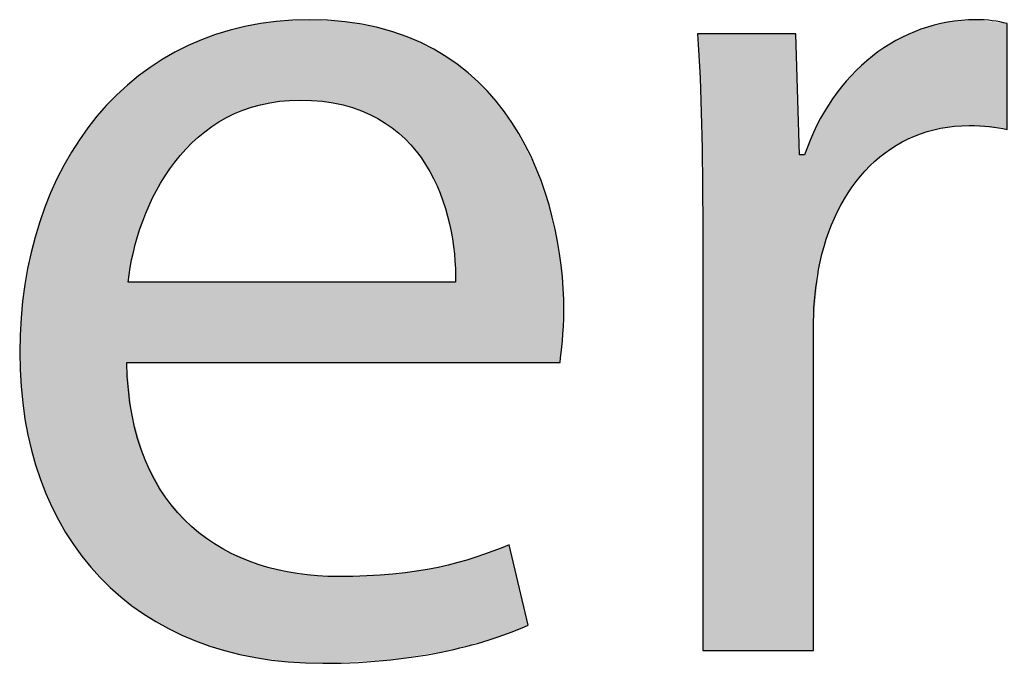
# Model space of a CAD drawing. Extents: x -11 to 868, y -1407 to -16.
# Drawn here: x 119.54 to 138.95, y -606.29 to -593.64 of the extents above; entities that cross this region are included whole.
import ezdxf

# ---------------------------------------------------------------- set-up
doc = ezdxf.new("R2010")
doc.units = 0
doc.layers.add('LAYER_1', color=7, linetype='CONTINUOUS')

# ---------------------------------------------------------------- blocks, each defined once
blk = doc.blocks.new('*U20')
at = {"layer": 'LAYER_1', "color": 250}
for points in [[(123.927, -595.416), (123.607, -593.868), (123.927, -593.78)], [(123.969, -595.403), (123.927, -593.78), (123.969, -593.769)], [(124.175, -595.338), (123.969, -593.769), (124.175, -593.736)], [(124.23, -595.321), (124.175, -593.736), (124.23, -593.727)], [(124.273, -595.307), (124.23, -593.727), (124.273, -593.72)], [(124.581, -595.252), (124.273, -593.72), (124.581, -593.671)], [(124.648, -595.239), (124.581, -593.671), (124.648, -593.668)], [(124.82, -595.229), (124.648, -593.668), (124.82, -593.659)], [(124.993, -595.219), (124.82, -593.659), (124.993, -593.65)], [(125.051, -595.216), (124.993, -593.65), (125.051, -593.647)], [(125.227, -595.226), (125.051, -593.647), (125.227, -593.638)], [(125.051, -595.216), (125.051, -593.647), (125.227, -595.226)], [(125.227, -595.226), (125.227, -593.638), (125.495, -595.241)], [(125.495, -595.241), (125.495, -593.653), (125.502, -595.242)], [(125.502, -595.242), (125.502, -593.653), (125.803, -595.296)], [(125.803, -595.296), (125.803, -593.67), (125.896, -595.312)], [(125.896, -595.312), (125.896, -593.675), (125.935, -595.325)], [(125.935, -595.325), (125.935, -593.677), (126.256, -595.426)], [(126.256, -595.426), (126.256, -593.735), (126.578, -595.578)], [(126.578, -595.578), (126.578, -593.792), (126.579, -595.578)], [(126.579, -595.578), (126.579, -593.792), (126.837, -595.746)], [(123.315, -595.739), (123.048, -594.065), (123.315, -593.958)], [(123.391, -595.693), (123.315, -593.958), (123.391, -593.928)], [(123.532, -595.607), (123.391, -593.928), (123.532, -593.889)], [(123.566, -595.586), (123.532, -593.889), (123.566, -593.879)], [(123.607, -595.561), (123.566, -593.879), (123.607, -593.868)], [(126.837, -595.746), (126.837, -593.873), (126.864, -595.764)], [(126.864, -595.764), (126.864, -593.881), (126.877, -595.775)], [(126.877, -595.775), (126.877, -593.885), (127.115, -595.979)], [(127.115, -595.979), (127.115, -593.96), (127.159, -596.028)], [(127.159, -596.028), (127.159, -593.974), (127.332, -596.22)], [(122.807, -596.179), (122.591, -594.284), (122.807, -594.167)], [(122.848, -596.139), (122.807, -594.167), (122.848, -594.145)], [(122.916, -596.074), (122.848, -594.145), (122.916, -594.118)], [(122.996, -595.996), (122.916, -594.118), (122.996, -594.086)], [(123.048, -595.946), (122.996, -594.086), (123.048, -594.065)], [(127.332, -596.22), (127.332, -594.055), (127.519, -596.481)], [(127.519, -596.481), (127.519, -594.142), (127.676, -596.758)], [(122.466, -596.61), (122.401, -594.386), (122.466, -594.351)], [(122.591, -596.434), (122.466, -594.351), (122.591, -594.284)], [(127.676, -596.758), (127.676, -594.215), (127.679, -596.766)], [(127.679, -596.766), (127.679, -594.217), (127.763, -596.953)], [(127.763, -596.953), (127.763, -594.27), (127.805, -597.048)], [(127.805, -597.048), (127.805, -594.297), (127.951, -597.521)], [(122.229, -596.993), (122.006, -594.652), (122.229, -594.497)], [(122.343, -596.8), (122.229, -594.497), (122.343, -594.418)], [(122.398, -596.706), (122.343, -594.418), (122.398, -594.388)], [(122.401, -596.702), (122.398, -594.388), (122.401, -594.386)], [(127.951, -597.521), (127.951, -594.391), (127.989, -597.646)], [(127.989, -597.646), (127.989, -594.415), (128.085, -598.241)], [(128.085, -598.241), (128.085, -594.476), (128.107, -598.798)], [(121.876, -597.869), (121.774, -594.831), (121.876, -594.742)], [(121.959, -597.593), (121.876, -594.742), (121.959, -594.684)], [(121.976, -597.555), (121.959, -594.684), (121.976, -594.672)], [(122.006, -597.489), (121.976, -594.672), (122.006, -594.652)], [(121.645, -605.07), (121.528, -595.046), (121.645, -594.943)], [(121.67, -600.375), (121.645, -594.943), (121.67, -594.921)], [(121.748, -598.356), (121.67, -594.921), (121.748, -594.854)], [(121.774, -598.205), (121.748, -594.854), (121.774, -594.831)], [(121.448, -604.907), (121.122, -595.467), (121.448, -595.116)], [(121.528, -604.982), (121.448, -595.116), (121.528, -595.046)], [(121.448, -604.907), (121.448, -595.116), (121.528, -604.982)], [(121.528, -604.982), (121.528, -595.046), (121.645, -605.07)], [(121.06, -604.529), (120.76, -595.934), (121.06, -595.535)], [(121.122, -604.602), (121.06, -595.535), (121.122, -595.467)], [(121.06, -604.529), (121.06, -595.535), (121.122, -604.602)], [(121.122, -604.602), (121.122, -595.467), (121.448, -604.907)], [(120.713, -604.11), (120.443, -596.443), (120.713, -595.997)], [(120.76, -604.179), (120.713, -595.997), (120.76, -595.934)], [(120.713, -604.11), (120.713, -595.997), (120.76, -604.179)], [(120.76, -604.179), (120.76, -595.934), (121.06, -604.529)], [(120.409, -603.652), (120.172, -596.99), (120.409, -596.5)], [(120.443, -603.716), (120.409, -596.5), (120.443, -596.443)], [(120.409, -603.652), (120.409, -596.5), (120.443, -603.716)], [(120.443, -603.716), (120.443, -596.443), (120.713, -604.11)], [(120.148, -603.156), (119.948, -597.571), (120.148, -597.038)], [(120.172, -603.213), (120.148, -597.038), (120.172, -596.99)], [(120.148, -603.156), (120.148, -597.038), (120.172, -603.213)], [(120.172, -603.213), (120.172, -596.99), (120.409, -603.652)], [(119.933, -602.624), (119.771, -598.184), (119.933, -597.611)], [(119.948, -602.673), (119.933, -597.611), (119.948, -597.571)], [(119.933, -602.624), (119.933, -597.611), (119.948, -602.673)], [(119.948, -602.673), (119.948, -597.571), (120.148, -603.156)], [(119.763, -602.057), (119.644, -598.826), (119.763, -598.214)], [(119.771, -602.097), (119.763, -598.214), (119.771, -598.184)], [(119.763, -602.057), (119.763, -598.214), (119.771, -602.097)], [(119.771, -602.097), (119.771, -598.184), (119.933, -602.624)], [(119.644, -601.487), (119.64, -598.844), (119.644, -598.826)], [(119.644, -601.487), (119.644, -598.826), (119.763, -602.057)], [(119.64, -601.457), (119.567, -599.491), (119.64, -598.844)], [(119.64, -601.457), (119.64, -598.844), (119.644, -601.487)], [(119.566, -600.823), (119.541, -600.175), (119.566, -599.499)], [(119.567, -600.846), (119.566, -599.499), (119.567, -599.491)], [(119.566, -600.823), (119.566, -599.499), (119.567, -600.846)], [(119.567, -600.846), (119.567, -599.491), (119.64, -601.457)], [(121.645, -605.07), (121.645, -600.375), (121.67, -605.088)], [(121.67, -605.088), (121.67, -600.628), (121.748, -605.146)], [(121.748, -605.146), (121.748, -601.412), (121.774, -605.166)], [(121.774, -605.166), (121.774, -601.502), (121.876, -605.242)], [(121.876, -605.242), (121.876, -601.848), (121.959, -605.304)], [(121.959, -605.304), (121.959, -602.131), (121.976, -605.317)], [(121.976, -605.317), (121.976, -602.189), (122.006, -605.335)], [(122.006, -605.335), (122.006, -602.29), (122.229, -605.466)], [(122.229, -605.466), (122.229, -602.701), (122.343, -605.533)], [(122.343, -605.533), (122.343, -602.91), (122.398, -605.566)], [(122.398, -605.566), (122.398, -603.011), (122.401, -605.568)], [(122.401, -605.568), (122.401, -603.017), (122.466, -605.606)], [(122.466, -605.606), (122.466, -603.089), (122.591, -605.662)], [(122.591, -605.662), (122.591, -603.23), (122.807, -605.76)], [(122.807, -605.76), (122.807, -603.474), (122.848, -605.779)], [(122.848, -605.779), (122.848, -603.521), (122.916, -605.809)], [(122.916, -605.809), (122.916, -603.597), (122.996, -605.846)], [(122.996, -605.846), (122.996, -603.655), (123.048, -605.863)], [(123.048, -605.863), (123.048, -603.692), (123.315, -605.952)], [(123.315, -605.952), (123.315, -603.882), (123.391, -605.977)], [(123.391, -605.977), (123.391, -603.937), (123.532, -606.024)], [(123.532, -606.024), (123.532, -604.038), (123.566, -606.036)], [(123.566, -606.036), (123.566, -604.053), (123.607, -606.045)], [(123.607, -606.045), (123.607, -604.071), (123.927, -606.118)], [(128.848, -605.8), (128.551, -604.187), (128.848, -604.074)], [(128.908, -605.778), (128.848, -604.074), (128.908, -604.052)], [(129.159, -605.68), (128.908, -604.052), (129.159, -603.957)], [(123.927, -606.118), (123.927, -604.211), (123.969, -606.127)], [(123.969, -606.127), (123.969, -604.23), (124.175, -606.174)], [(128.508, -605.892), (128.142, -604.3), (128.508, -604.203)], [(128.551, -605.881), (128.508, -604.203), (128.551, -604.187)], [(124.175, -606.174), (124.175, -604.32), (124.23, -606.181)], [(124.23, -606.181), (124.23, -604.345), (124.273, -606.187)], [(124.273, -606.187), (124.273, -604.355), (124.581, -606.227)], [(124.581, -606.227), (124.581, -604.428), (124.648, -606.236)], [(124.648, -606.236), (124.648, -604.443), (124.82, -606.258)], [(127.332, -606.14), (127.159, -604.492), (127.332, -604.466)], [(127.519, -606.111), (127.332, -604.466), (127.519, -604.438)], [(127.676, -606.086), (127.519, -604.438), (127.676, -604.415)], [(127.679, -606.085), (127.676, -604.415), (127.679, -604.414)], [(127.763, -606.072), (127.679, -604.414), (127.763, -604.402)], [(127.805, -606.065), (127.763, -604.402), (127.805, -604.39)], [(127.951, -606.042), (127.805, -604.39), (127.951, -604.351)], [(127.989, -606.032), (127.951, -604.351), (127.989, -604.341)], [(128.085, -606.006), (127.989, -604.341), (128.085, -604.316)], [(128.107, -606), (128.085, -604.316), (128.107, -604.31)], [(128.142, -605.991), (128.107, -604.31), (128.142, -604.3)], [(124.82, -606.258), (124.82, -604.484), (124.993, -606.265)], [(124.993, -606.265), (124.993, -604.525), (125.051, -606.268)], [(125.051, -606.268), (125.051, -604.529), (125.227, -606.275)], [(125.227, -606.275), (125.227, -604.542), (125.495, -606.286)], [(125.495, -606.286), (125.495, -604.561), (125.502, -606.287)], [(125.896, -606.266), (125.803, -604.583), (125.896, -604.579)], [(125.935, -606.264), (125.896, -604.579), (125.935, -604.577)], [(126.256, -606.248), (125.935, -604.577), (126.256, -604.563)], [(126.578, -606.232), (126.256, -604.563), (126.578, -604.548)], [(126.579, -606.232), (126.578, -604.548), (126.579, -604.548)], [(126.837, -606.218), (126.579, -604.548), (126.837, -604.537)], [(126.864, -606.214), (126.837, -604.537), (126.864, -604.535)], [(126.877, -606.212), (126.864, -604.535), (126.877, -604.535)], [(127.115, -606.175), (126.877, -604.535), (127.115, -604.499)], [(127.159, -606.168), (127.115, -604.499), (127.159, -604.492)]]:
    blk.add_solid(points, dxfattribs=at)
at = {"layer": 'LAYER_1', "color": 250, "extrusion": (0, 0, -1)}
for points in [[(-123.927, -595.416), (-123.927, -593.78), (-123.969, -595.403)], [(-123.969, -595.403), (-123.969, -593.769), (-124.175, -595.338)], [(-124.175, -595.338), (-124.175, -593.736), (-124.23, -595.321)], [(-124.23, -595.321), (-124.23, -593.727), (-124.273, -595.307)], [(-124.273, -595.307), (-124.273, -593.72), (-124.581, -595.252)], [(-124.581, -595.252), (-124.581, -593.671), (-124.648, -595.239)], [(-124.648, -595.239), (-124.648, -593.668), (-124.82, -595.229)], [(-124.82, -595.229), (-124.82, -593.659), (-124.993, -595.219)], [(-124.993, -595.219), (-124.993, -593.65), (-125.051, -595.216)], [(-125.495, -595.241), (-125.227, -593.638), (-125.495, -593.653)], [(-125.502, -595.242), (-125.495, -593.653), (-125.502, -593.653)], [(-125.803, -595.296), (-125.502, -593.653), (-125.803, -593.67)], [(-125.896, -595.312), (-125.803, -593.67), (-125.896, -593.675)], [(-125.935, -595.325), (-125.896, -593.675), (-125.935, -593.677)], [(-126.256, -595.426), (-125.935, -593.677), (-126.256, -593.735)], [(-126.578, -595.578), (-126.256, -593.735), (-126.578, -593.792)], [(-126.579, -595.578), (-126.578, -593.792), (-126.579, -593.792)], [(-126.837, -595.746), (-126.579, -593.792), (-126.837, -593.873)], [(-123.315, -595.739), (-123.315, -593.958), (-123.391, -595.693)], [(-123.391, -595.693), (-123.391, -593.928), (-123.532, -595.607)], [(-123.532, -595.607), (-123.532, -593.889), (-123.566, -595.586)], [(-123.566, -595.586), (-123.566, -593.879), (-123.607, -595.561)], [(-123.607, -595.561), (-123.607, -593.868), (-123.927, -595.416)], [(-126.864, -595.764), (-126.837, -593.873), (-126.864, -593.881)], [(-126.877, -595.775), (-126.864, -593.881), (-126.877, -593.885)], [(-127.115, -595.979), (-126.877, -593.885), (-127.115, -593.96)], [(-127.159, -596.028), (-127.115, -593.96), (-127.159, -593.974)], [(-127.332, -596.22), (-127.159, -593.974), (-127.332, -594.055)], [(-122.807, -596.179), (-122.807, -594.167), (-122.848, -596.139)], [(-122.848, -596.139), (-122.848, -594.145), (-122.916, -596.074)], [(-122.916, -596.074), (-122.916, -594.118), (-122.996, -595.996)], [(-122.996, -595.996), (-122.996, -594.086), (-123.048, -595.946)], [(-123.048, -595.946), (-123.048, -594.065), (-123.315, -595.739)], [(-127.519, -596.481), (-127.332, -594.055), (-127.519, -594.142)], [(-127.676, -596.758), (-127.519, -594.142), (-127.676, -594.215)], [(-122.466, -596.61), (-122.466, -594.351), (-122.591, -596.434)], [(-122.591, -596.434), (-122.591, -594.284), (-122.807, -596.179)], [(-127.679, -596.766), (-127.676, -594.215), (-127.679, -594.217)], [(-127.763, -596.953), (-127.679, -594.217), (-127.763, -594.27)], [(-127.805, -597.048), (-127.763, -594.27), (-127.805, -594.297)], [(-127.951, -597.521), (-127.805, -594.297), (-127.951, -594.391)], [(-122.229, -596.993), (-122.229, -594.497), (-122.343, -596.8)], [(-122.343, -596.8), (-122.343, -594.418), (-122.398, -596.706)], [(-122.398, -596.706), (-122.398, -594.388), (-122.401, -596.702)], [(-122.401, -596.702), (-122.401, -594.386), (-122.466, -596.61)], [(-127.989, -597.646), (-127.951, -594.391), (-127.989, -594.415)], [(-128.085, -598.241), (-127.989, -594.415), (-128.085, -594.476)], [(-128.107, -598.798), (-128.085, -594.476), (-128.107, -594.491)], [(-128.107, -600.375), (-128.107, -594.491), (-128.142, -600.375)], [(-128.142, -600.375), (-128.107, -594.491), (-128.142, -594.513)], [(-128.142, -600.375), (-128.142, -594.513), (-128.508, -600.375)], [(-128.508, -600.375), (-128.142, -594.513), (-128.508, -594.821)], [(-121.876, -597.869), (-121.876, -594.742), (-121.959, -597.593)], [(-121.959, -597.593), (-121.959, -594.684), (-121.976, -597.555)], [(-121.976, -597.555), (-121.976, -594.672), (-122.006, -597.489)], [(-122.006, -597.489), (-122.006, -594.652), (-122.229, -596.993)], [(-121.645, -600.375), (-121.645, -594.943), (-121.67, -600.375)], [(-121.67, -598.798), (-121.67, -594.921), (-121.748, -598.356)], [(-121.748, -598.356), (-121.748, -594.854), (-121.774, -598.205)], [(-121.774, -598.205), (-121.774, -594.831), (-121.876, -597.869)], [(-128.508, -600.375), (-128.508, -594.821), (-128.551, -600.375)], [(-128.551, -600.375), (-128.508, -594.821), (-128.551, -594.857)], [(-128.551, -600.375), (-128.551, -594.857), (-128.848, -600.375)], [(-128.848, -600.375), (-128.551, -594.857), (-128.848, -595.177)], [(-128.848, -600.375), (-128.848, -595.177), (-128.908, -600.375)], [(-128.908, -600.375), (-128.848, -595.177), (-128.908, -595.241)], [(-128.908, -600.375), (-128.908, -595.241), (-129.159, -600.375)], [(-129.159, -600.375), (-128.908, -595.241), (-129.159, -595.581)], [(-129.159, -600.375), (-129.159, -595.581), (-129.215, -600.375)], [(-129.215, -600.375), (-129.159, -595.581), (-129.215, -595.657)], [(-129.215, -600.375), (-129.215, -595.657), (-129.535, -600.375)], [(-129.535, -600.375), (-129.215, -595.657), (-129.535, -596.26)], [(-129.535, -600.375), (-129.535, -596.26), (-129.695, -600.375)], [(-129.695, -600.375), (-129.535, -596.26), (-129.695, -596.562)], [(-129.695, -600.375), (-129.695, -596.562), (-130.01, -600.375)], [(-130.01, -600.375), (-129.695, -596.562), (-130.01, -597.516)], [(-130.01, -600.375), (-130.01, -597.516), (-130.161, -600.375)], [(-130.161, -600.375), (-130.01, -597.516), (-130.161, -598.342)], [(-130.161, -600.375), (-130.161, -598.342), (-130.183, -600.072)], [(-130.183, -600.072), (-130.161, -598.342), (-130.183, -598.463)], [(-130.183, -600.072), (-130.183, -598.463), (-130.236, -599.349)], [(-121.67, -600.375), (-121.67, -598.798), (-121.748, -600.375)], [(-121.748, -600.375), (-121.67, -598.798), (-121.748, -598.798)], [(-121.748, -600.375), (-121.748, -598.798), (-121.774, -600.375)], [(-121.774, -600.375), (-121.748, -598.798), (-121.774, -598.798)], [(-121.774, -600.375), (-121.774, -598.798), (-121.876, -600.375)], [(-121.876, -600.375), (-121.774, -598.798), (-121.876, -598.798)], [(-121.876, -600.375), (-121.876, -598.798), (-121.959, -600.375)], [(-121.959, -600.375), (-121.876, -598.798), (-121.959, -598.798)], [(-121.959, -600.375), (-121.959, -598.798), (-121.976, -600.375)], [(-121.976, -600.375), (-121.959, -598.798), (-121.976, -598.798)], [(-121.976, -600.375), (-121.976, -598.798), (-122.006, -600.375)], [(-122.006, -600.375), (-121.976, -598.798), (-122.006, -598.798)], [(-122.006, -600.375), (-122.006, -598.798), (-122.229, -600.375)], [(-122.229, -600.375), (-122.006, -598.798), (-122.229, -598.798)], [(-122.229, -600.375), (-122.229, -598.798), (-122.343, -600.375)], [(-122.343, -600.375), (-122.229, -598.798), (-122.343, -598.798)], [(-122.343, -600.375), (-122.343, -598.798), (-122.398, -600.375)], [(-122.398, -600.375), (-122.343, -598.798), (-122.398, -598.798)], [(-122.398, -600.375), (-122.398, -598.798), (-122.401, -600.375)], [(-122.401, -600.375), (-122.398, -598.798), (-122.401, -598.798)], [(-122.401, -600.375), (-122.401, -598.798), (-122.466, -600.375)], [(-122.466, -600.375), (-122.401, -598.798), (-122.466, -598.798)], [(-122.466, -600.375), (-122.466, -598.798), (-122.591, -600.375)], [(-122.591, -600.375), (-122.466, -598.798), (-122.591, -598.798)], [(-122.591, -600.375), (-122.591, -598.798), (-122.807, -600.375)], [(-122.807, -600.375), (-122.591, -598.798), (-122.807, -598.798)], [(-122.807, -600.375), (-122.807, -598.798), (-122.848, -600.375)], [(-122.848, -600.375), (-122.807, -598.798), (-122.848, -598.798)], [(-122.848, -600.375), (-122.848, -598.798), (-122.916, -600.375)], [(-122.916, -600.375), (-122.848, -598.798), (-122.916, -598.798)], [(-122.916, -600.375), (-122.916, -598.798), (-122.996, -600.375)], [(-122.996, -600.375), (-122.916, -598.798), (-122.996, -598.798)], [(-122.996, -600.375), (-122.996, -598.798), (-123.048, -600.375)], [(-123.048, -600.375), (-122.996, -598.798), (-123.048, -598.798)], [(-123.048, -600.375), (-123.048, -598.798), (-123.315, -600.375)], [(-123.315, -600.375), (-123.048, -598.798), (-123.315, -598.798)], [(-123.315, -600.375), (-123.315, -598.798), (-123.391, -600.375)], [(-123.391, -600.375), (-123.315, -598.798), (-123.391, -598.798)], [(-123.391, -600.375), (-123.391, -598.798), (-123.532, -600.375)], [(-123.532, -600.375), (-123.391, -598.798), (-123.532, -598.798)], [(-123.532, -600.375), (-123.532, -598.798), (-123.566, -600.375)], [(-123.566, -600.375), (-123.532, -598.798), (-123.566, -598.798)], [(-123.566, -600.375), (-123.566, -598.798), (-123.607, -600.375)], [(-123.607, -600.375), (-123.566, -598.798), (-123.607, -598.798)], [(-123.607, -600.375), (-123.607, -598.798), (-123.927, -600.375)], [(-123.927, -600.375), (-123.607, -598.798), (-123.927, -598.798)], [(-123.927, -600.375), (-123.927, -598.798), (-123.969, -600.375)], [(-123.969, -600.375), (-123.927, -598.798), (-123.969, -598.798)], [(-123.969, -600.375), (-123.969, -598.798), (-124.175, -600.375)], [(-124.175, -600.375), (-123.969, -598.798), (-124.175, -598.798)], [(-124.175, -600.375), (-124.175, -598.798), (-124.23, -600.375)], [(-124.23, -600.375), (-124.175, -598.798), (-124.23, -598.798)], [(-124.23, -600.375), (-124.23, -598.798), (-124.273, -600.375)], [(-124.273, -600.375), (-124.23, -598.798), (-124.273, -598.798)], [(-124.273, -600.375), (-124.273, -598.798), (-124.581, -600.375)], [(-124.581, -600.375), (-124.273, -598.798), (-124.581, -598.798)], [(-124.581, -600.375), (-124.581, -598.798), (-124.648, -600.375)], [(-124.648, -600.375), (-124.581, -598.798), (-124.648, -598.798)], [(-124.648, -600.375), (-124.648, -598.798), (-124.82, -600.375)], [(-124.82, -600.375), (-124.648, -598.798), (-124.82, -598.798)], [(-124.82, -600.375), (-124.82, -598.798), (-124.993, -600.375)], [(-124.993, -600.375), (-124.82, -598.798), (-124.993, -598.798)], [(-124.993, -600.375), (-124.993, -598.798), (-125.051, -600.375)], [(-125.051, -600.375), (-124.993, -598.798), (-125.051, -598.798)], [(-125.051, -600.375), (-125.051, -598.798), (-125.227, -600.375)], [(-125.227, -600.375), (-125.051, -598.798), (-125.227, -598.798)], [(-125.227, -600.375), (-125.227, -598.798), (-125.495, -600.375)], [(-125.495, -600.375), (-125.227, -598.798), (-125.495, -598.798)], [(-125.495, -600.375), (-125.495, -598.798), (-125.502, -600.375)], [(-125.502, -600.375), (-125.495, -598.798), (-125.502, -598.798)], [(-125.502, -600.375), (-125.502, -598.798), (-125.803, -600.375)], [(-125.803, -600.375), (-125.502, -598.798), (-125.803, -598.798)], [(-125.803, -600.375), (-125.803, -598.798), (-125.896, -600.375)], [(-125.896, -600.375), (-125.803, -598.798), (-125.896, -598.798)], [(-125.896, -600.375), (-125.896, -598.798), (-125.935, -600.375)], [(-125.935, -600.375), (-125.896, -598.798), (-125.935, -598.798)], [(-125.935, -600.375), (-125.935, -598.798), (-126.256, -600.375)], [(-126.256, -600.375), (-125.935, -598.798), (-126.256, -598.798)], [(-126.256, -600.375), (-126.256, -598.798), (-126.578, -600.375)], [(-126.578, -600.375), (-126.256, -598.798), (-126.578, -598.798)], [(-126.578, -600.375), (-126.578, -598.798), (-126.579, -600.375)], [(-126.579, -600.375), (-126.578, -598.798), (-126.579, -598.798)], [(-126.579, -600.375), (-126.579, -598.798), (-126.837, -600.375)], [(-126.837, -600.375), (-126.579, -598.798), (-126.837, -598.798)], [(-126.837, -600.375), (-126.837, -598.798), (-126.864, -600.375)], [(-126.864, -600.375), (-126.837, -598.798), (-126.864, -598.798)], [(-126.864, -600.375), (-126.864, -598.798), (-126.877, -600.375)], [(-126.877, -600.375), (-126.864, -598.798), (-126.877, -598.798)], [(-126.877, -600.375), (-126.877, -598.798), (-127.115, -600.375)], [(-127.115, -600.375), (-126.877, -598.798), (-127.115, -598.798)], [(-127.115, -600.375), (-127.115, -598.798), (-127.159, -600.375)], [(-127.159, -600.375), (-127.115, -598.798), (-127.159, -598.798)], [(-127.159, -600.375), (-127.159, -598.798), (-127.332, -600.375)], [(-127.332, -600.375), (-127.159, -598.798), (-127.332, -598.798)], [(-127.332, -600.375), (-127.332, -598.798), (-127.519, -600.375)], [(-127.519, -600.375), (-127.332, -598.798), (-127.519, -598.798)], [(-127.519, -600.375), (-127.519, -598.798), (-127.676, -600.375)], [(-127.676, -600.375), (-127.519, -598.798), (-127.676, -598.798)], [(-127.676, -600.375), (-127.676, -598.798), (-127.679, -600.375)], [(-127.679, -600.375), (-127.676, -598.798), (-127.679, -598.798)], [(-127.679, -600.375), (-127.679, -598.798), (-127.763, -600.375)], [(-127.763, -600.375), (-127.679, -598.798), (-127.763, -598.798)], [(-127.763, -600.375), (-127.763, -598.798), (-127.805, -600.375)], [(-127.805, -600.375), (-127.763, -598.798), (-127.805, -598.798)], [(-127.805, -600.375), (-127.805, -598.798), (-127.951, -600.375)], [(-127.951, -600.375), (-127.805, -598.798), (-127.951, -598.798)], [(-127.951, -600.375), (-127.951, -598.798), (-127.989, -600.375)], [(-127.989, -600.375), (-127.951, -598.798), (-127.989, -598.798)], [(-127.989, -600.375), (-127.989, -598.798), (-128.085, -600.375)], [(-128.085, -600.375), (-127.989, -598.798), (-128.085, -598.798)], [(-128.085, -600.375), (-128.085, -598.798), (-128.107, -600.375)], [(-128.107, -600.375), (-128.085, -598.798), (-128.107, -598.798)], [(-121.67, -605.088), (-121.645, -600.375), (-121.67, -600.628)], [(-121.748, -605.146), (-121.67, -600.628), (-121.748, -601.412)], [(-121.774, -605.166), (-121.748, -601.412), (-121.774, -601.502)], [(-121.876, -605.242), (-121.774, -601.502), (-121.876, -601.848)], [(-121.959, -605.304), (-121.876, -601.848), (-121.959, -602.131)], [(-121.976, -605.317), (-121.959, -602.131), (-121.976, -602.189)], [(-122.006, -605.335), (-121.976, -602.189), (-122.006, -602.29)], [(-122.229, -605.466), (-122.006, -602.29), (-122.229, -602.701)], [(-122.343, -605.533), (-122.229, -602.701), (-122.343, -602.91)], [(-122.398, -605.566), (-122.343, -602.91), (-122.398, -603.011)], [(-122.401, -605.568), (-122.398, -603.011), (-122.401, -603.017)], [(-122.466, -605.606), (-122.401, -603.017), (-122.466, -603.089)], [(-122.591, -605.662), (-122.466, -603.089), (-122.591, -603.23)], [(-122.807, -605.76), (-122.591, -603.23), (-122.807, -603.474)], [(-122.848, -605.779), (-122.807, -603.474), (-122.848, -603.521)], [(-122.916, -605.809), (-122.848, -603.521), (-122.916, -603.597)], [(-122.996, -605.846), (-122.916, -603.597), (-122.996, -603.655)], [(-123.048, -605.863), (-122.996, -603.655), (-123.048, -603.692)], [(-123.315, -605.952), (-123.048, -603.692), (-123.315, -603.882)], [(-123.391, -605.977), (-123.315, -603.882), (-123.391, -603.937)], [(-123.532, -606.024), (-123.391, -603.937), (-123.532, -604.038)], [(-123.566, -606.036), (-123.532, -604.038), (-123.566, -604.053)], [(-123.607, -606.045), (-123.566, -604.053), (-123.607, -604.071)], [(-123.927, -606.118), (-123.607, -604.071), (-123.927, -604.211)], [(-128.848, -605.8), (-128.848, -604.074), (-128.908, -605.778)], [(-128.908, -605.778), (-128.908, -604.052), (-129.159, -605.68)], [(-129.159, -605.68), (-129.159, -603.957), (-129.215, -605.659)], [(-129.215, -605.659), (-129.159, -603.957), (-129.215, -604.194)], [(-123.969, -606.127), (-123.927, -604.211), (-123.969, -604.23)], [(-124.175, -606.174), (-123.969, -604.23), (-124.175, -604.32)], [(-128.508, -605.892), (-128.508, -604.203), (-128.551, -605.881)], [(-128.551, -605.881), (-128.551, -604.187), (-128.848, -605.8)], [(-129.215, -605.659), (-129.215, -604.194), (-129.535, -605.535)], [(-124.23, -606.181), (-124.175, -604.32), (-124.23, -604.345)], [(-124.273, -606.187), (-124.23, -604.345), (-124.273, -604.355)], [(-124.581, -606.227), (-124.273, -604.355), (-124.581, -604.428)], [(-124.648, -606.236), (-124.581, -604.428), (-124.648, -604.443)], [(-124.82, -606.258), (-124.648, -604.443), (-124.82, -604.484)], [(-127.332, -606.14), (-127.332, -604.466), (-127.519, -606.111)], [(-127.519, -606.111), (-127.519, -604.438), (-127.676, -606.086)], [(-127.676, -606.086), (-127.676, -604.415), (-127.679, -606.085)], [(-127.679, -606.085), (-127.679, -604.414), (-127.763, -606.072)], [(-127.763, -606.072), (-127.763, -604.402), (-127.805, -606.065)], [(-127.805, -606.065), (-127.805, -604.39), (-127.951, -606.042)], [(-127.951, -606.042), (-127.951, -604.351), (-127.989, -606.032)], [(-127.989, -606.032), (-127.989, -604.341), (-128.085, -606.006)], [(-128.085, -606.006), (-128.085, -604.316), (-128.107, -606)], [(-128.107, -606), (-128.107, -604.31), (-128.142, -605.991)], [(-128.142, -605.991), (-128.142, -604.3), (-128.508, -605.892)], [(-124.993, -606.265), (-124.82, -604.484), (-124.993, -604.525)], [(-125.051, -606.268), (-124.993, -604.525), (-125.051, -604.529)], [(-125.227, -606.275), (-125.051, -604.529), (-125.227, -604.542)], [(-125.495, -606.286), (-125.227, -604.542), (-125.495, -604.561)], [(-125.502, -606.287), (-125.495, -604.561), (-125.502, -604.562)], [(-125.502, -606.287), (-125.502, -604.562), (-125.803, -606.271)], [(-125.803, -606.271), (-125.502, -604.562), (-125.803, -604.583)], [(-125.803, -606.271), (-125.803, -604.583), (-125.896, -606.266)], [(-125.896, -606.266), (-125.896, -604.579), (-125.935, -606.264)], [(-125.935, -606.264), (-125.935, -604.577), (-126.256, -606.248)], [(-126.256, -606.248), (-126.256, -604.563), (-126.578, -606.232)], [(-126.578, -606.232), (-126.578, -604.548), (-126.579, -606.232)], [(-126.579, -606.232), (-126.579, -604.548), (-126.837, -606.218)], [(-126.837, -606.218), (-126.837, -604.537), (-126.864, -606.214)], [(-126.864, -606.214), (-126.864, -604.535), (-126.877, -606.212)], [(-126.877, -606.212), (-126.877, -604.535), (-127.115, -606.175)], [(-127.115, -606.175), (-127.115, -604.499), (-127.159, -606.168)], [(-127.159, -606.168), (-127.159, -604.492), (-127.332, -606.14)]]:
    blk.add_solid(points, dxfattribs=at)
blk = doc.blocks.new('*U21')
at = {"layer": 'LAYER_1', "color": 250}
for points in [[(137.64, -595.771), (137.256, -593.824), (137.64, -593.722)], [(137.78, -595.757), (137.64, -593.722), (137.78, -593.685)], [(138.201, -595.717), (137.78, -593.685), (138.201, -593.649)], [(138.326, -595.729), (138.201, -593.649), (138.326, -593.638)], [(138.201, -595.717), (138.201, -593.649), (138.326, -595.729)], [(138.326, -595.729), (138.326, -593.638), (138.952, -595.792)], [(132.944, -595.692), (132.944, -593.913), (132.966, -597.695)], [(137.126, -595.927), (136.76, -594.049), (137.126, -593.883)], [(137.256, -595.887), (137.126, -593.883), (137.256, -593.824)], [(136.663, -596.177), (136.301, -594.355), (136.663, -594.114)], [(136.76, -596.124), (136.663, -594.114), (136.76, -594.049)], [(136.301, -596.474), (136.254, -594.398), (136.301, -594.355)], [(136.254, -596.512), (135.903, -594.72), (136.254, -594.398)], [(135.884, -596.957), (135.616, -595.071), (135.884, -594.737)], [(135.903, -596.925), (135.884, -594.737), (135.903, -594.72)], [(135.616, -597.407), (135.519, -595.191), (135.616, -595.071)], [(135.519, -597.646), (135.395, -595.401), (135.519, -595.191)], [(135.395, -597.951), (135.245, -595.654), (135.395, -595.401)], [(135.212, -598.893), (135.145, -595.871), (135.212, -595.711)], [(135.245, -598.547), (135.212, -595.711), (135.245, -595.654)], [(135.145, -606.036), (134.97, -596.293), (135.145, -595.871)]]:
    blk.add_solid(points, dxfattribs=at)
at = {"layer": 'LAYER_1', "color": 250, "extrusion": (0, 0, -1)}
for points in [[(-137.64, -595.771), (-137.64, -593.722), (-137.78, -595.757)], [(-137.78, -595.757), (-137.78, -593.685), (-138.201, -595.717)], [(-138.952, -595.792), (-138.326, -593.638), (-138.952, -593.713)], [(-132.944, -595.692), (-132.866, -593.913), (-132.944, -593.913)], [(-132.966, -597.695), (-132.944, -593.913), (-132.966, -593.913)], [(-132.966, -606.036), (-132.966, -593.913), (-134.795, -606.036)], [(-134.795, -606.036), (-132.966, -593.913), (-134.795, -593.913)], [(-134.795, -606.036), (-134.795, -593.913), (-134.87, -606.036)], [(-134.87, -606.036), (-134.795, -593.913), (-134.87, -596.293)], [(-137.126, -595.927), (-137.126, -593.883), (-137.256, -595.887)], [(-137.256, -595.887), (-137.256, -593.824), (-137.64, -595.771)], [(-136.663, -596.177), (-136.663, -594.114), (-136.76, -596.124)], [(-136.76, -596.124), (-136.76, -594.049), (-137.126, -595.927)], [(-136.301, -596.474), (-136.301, -594.355), (-136.663, -596.177)], [(-136.254, -596.512), (-136.254, -594.398), (-136.301, -596.474)], [(-135.884, -596.957), (-135.884, -594.737), (-135.903, -596.925)], [(-135.903, -596.925), (-135.903, -594.72), (-136.254, -596.512)], [(-135.616, -597.407), (-135.616, -595.071), (-135.884, -596.957)], [(-135.519, -597.646), (-135.519, -595.191), (-135.616, -597.407)], [(-135.395, -597.951), (-135.395, -595.401), (-135.519, -597.646)], [(-135.212, -598.893), (-135.212, -595.711), (-135.245, -598.547)], [(-135.245, -598.547), (-135.245, -595.654), (-135.395, -597.951)], [(-135.145, -599.574), (-135.145, -595.871), (-135.212, -598.893)], [(-134.87, -606.036), (-134.87, -596.293), (-134.97, -606.036)], [(-134.97, -606.036), (-134.87, -596.293), (-134.97, -596.293)], [(-134.97, -606.036), (-134.97, -596.293), (-135.145, -606.036)]]:
    blk.add_solid(points, dxfattribs=at)
blk = doc.blocks.new('BLOCK_3')
at = {"layer": 'LAYER_1'}
for points, knots in [([(121.645, -600.375), (121.695, -603.356), (123.599, -604.583), (125.803, -604.583), (127.381, -604.583), (128.333, -604.308), (129.159, -603.957), (129.159, -603.957), (129.535, -605.535), (129.535, -605.535), (128.758, -605.886), (127.431, -606.287), (125.502, -606.287), (121.77, -606.287), (119.541, -603.832), (119.541, -600.175), (119.541, -596.518), (121.695, -593.638), (125.227, -593.638), (129.184, -593.638), (130.236, -597.119), (130.236, -599.349), (130.236, -599.799), (130.186, -600.15), (130.161, -600.375), (130.161, -600.375), (121.645, -600.375), (121.645, -600.375)], [0, 0, 0, 0, 1, 1, 1, 2, 2, 2, 3, 3, 3, 4, 4, 4, 5, 5, 5, 6, 6, 6, 7, 7, 7, 8, 8, 8, 9, 9, 9, 9]), ([(132.966, -597.695), (132.966, -596.268), (132.941, -595.04), (132.866, -593.913), (132.866, -593.913), (134.795, -593.913), (134.795, -593.913), (134.795, -593.913), (134.87, -596.293), (134.87, -596.293), (134.87, -596.293), (134.97, -596.293), (134.97, -596.293), (135.521, -594.665), (136.848, -593.638), (138.326, -593.638), (138.577, -593.638), (138.752, -593.663), (138.952, -593.713), (138.952, -593.713), (138.952, -595.792), (138.952, -595.792), (138.727, -595.742), (138.501, -595.717), (138.201, -595.717), (136.648, -595.717), (135.546, -596.894), (135.245, -598.547), (135.195, -598.848), (135.145, -599.198), (135.145, -599.574), (135.145, -599.574), (135.145, -606.036), (135.145, -606.036), (135.145, -606.036), (132.966, -606.036), (132.966, -606.036), (132.966, -606.036), (132.966, -597.695), (132.966, -597.695)], [0, 0, 0, 0, 1, 1, 1, 2, 2, 2, 3, 3, 3, 4, 4, 4, 5, 5, 5, 6, 6, 6, 7, 7, 7, 8, 8, 8, 9, 9, 9, 10, 10, 10, 11, 11, 11, 12, 12, 12, 13, 13, 13, 13]), ([(128.107, -598.798), (128.132, -597.395), (127.531, -595.216), (125.051, -595.216), (122.822, -595.216), (121.845, -597.27), (121.67, -598.798), (121.67, -598.798), (128.107, -598.798), (128.107, -598.798)], [0, 0, 0, 0, 1, 1, 1, 2, 2, 2, 3, 3, 3, 3])]:
    blk.add_open_spline(points, degree=3, knots=knots, dxfattribs=at)
at = {"layer": 'LAYER_1', "color": 250}
for name in ['*U20', '*U21']:
    blk.add_blockref(name, (0, 0), dxfattribs=at)

msp = doc.modelspace()

# ---------------------------------------------------------------- block references
at = {"layer": 'LAYER_1'}
msp.add_blockref('BLOCK_3', (0, 0), dxfattribs=at)

doc.saveas('drawing.dxf')
